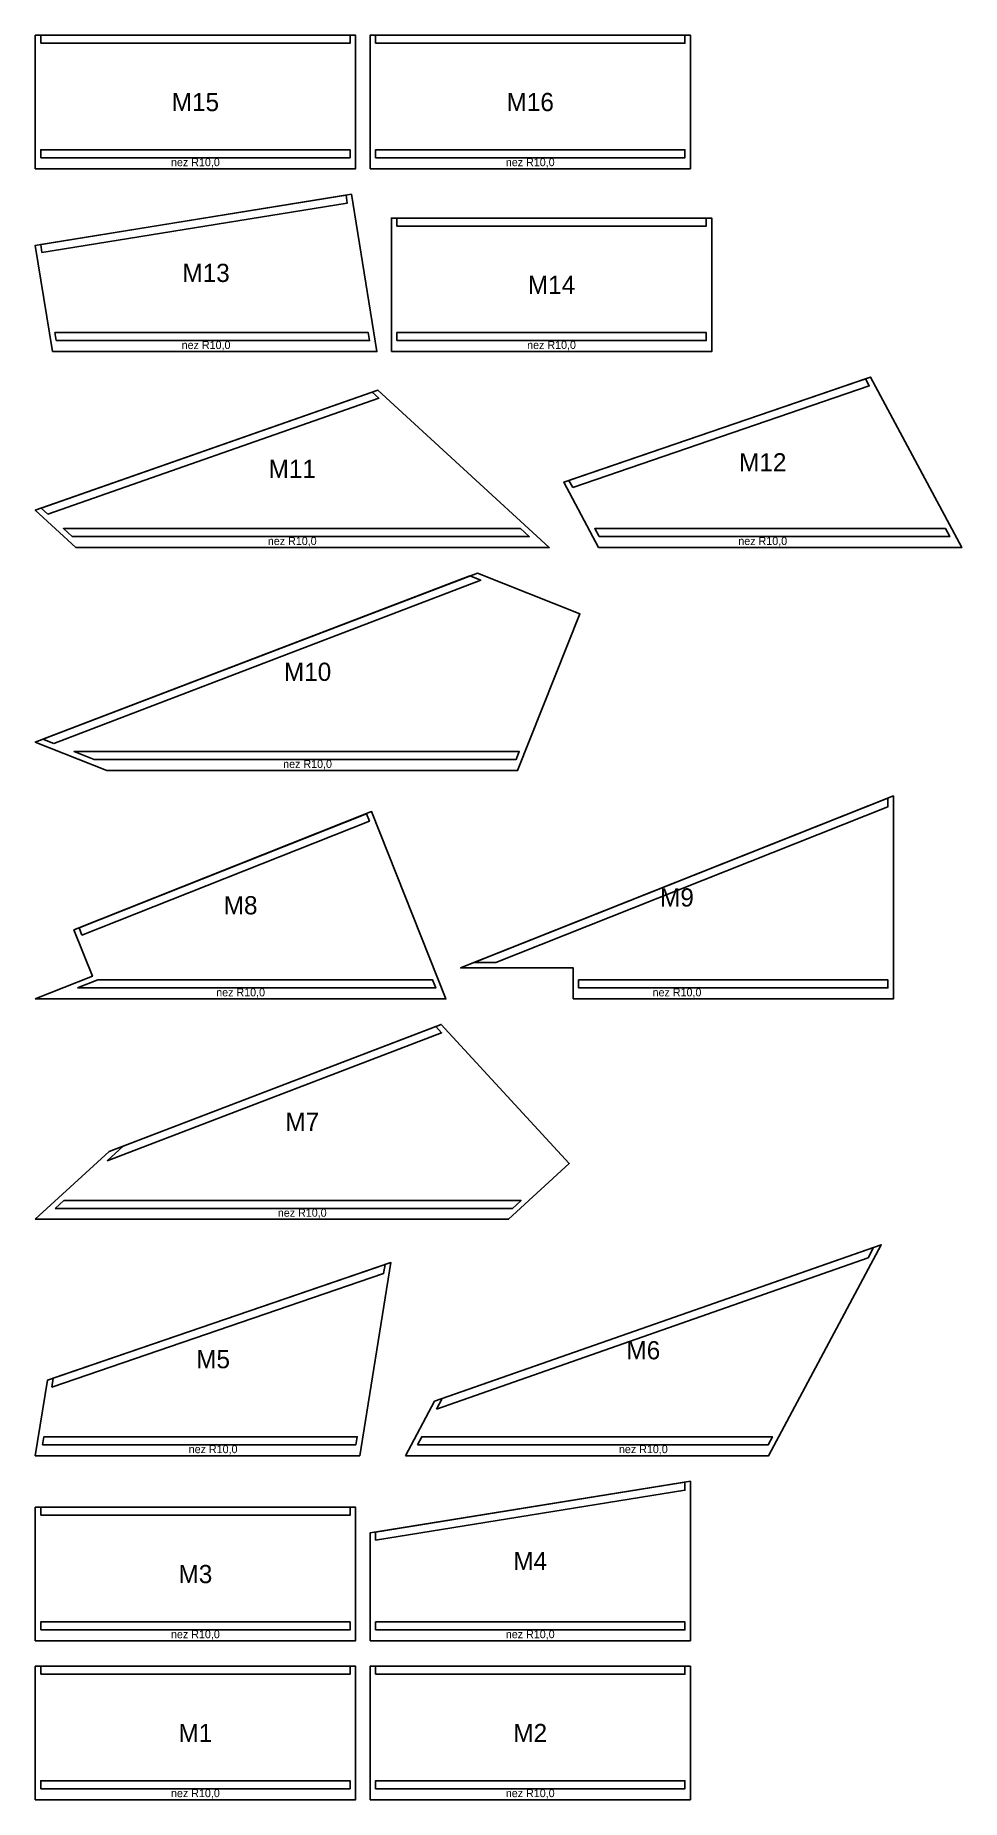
# Model space of a CAD drawing. Header units: millimetres. Extents: x 0 to 2546, y 0 to 4848.
import ezdxf
from ezdxf.enums import TextEntityAlignment as Align

# ---------------------------------------------------------------- set-up
doc = ezdxf.new("R2010")
doc.units = ezdxf.units.MM
for name, color, linetype in [('CM_DESSOUS', 4, 'CONTINUOUS'), ('CM_DESSUS', 5, 'CONTINUOUS'), ('DECOUPE', 7, 'CONTINUOUS'), ('TEXTE', 3, 'CONTINUOUS')]:
    doc.layers.add(name, color=color, linetype=linetype)

msp = doc.modelspace()

# ---------------------------------------------------------------- linework, layer by layer
at = {"layer": 'CM_DESSOUS'}
for points in [[(15, 4511.287), (865, 4511.287), (865, 4533.287), (15, 4533.287)], [(935, 4511.287), (1785, 4511.287), (1785, 4533.287), (935, 4533.287)], [(57.515, 4009.069), (918.55, 4009.069), (914.994, 4031.069), (53.958, 4031.069)], [(993.595, 4009.069), (1843.595, 4009.069), (1843.595, 4031.069), (993.595, 4031.069)], [(101.226, 3470.477), (1357.337, 3470.477), (1333.4, 3492.477), (77.289, 3492.477)], [(1549.003, 3470.477), (2512.631, 3470.477), (2500.882, 3492.477), (1537.253, 3492.477)], [(161.964, 2857.836), (1321.08, 2857.836), (1329.817, 2879.836), (106.568, 2879.836)], [(116.179, 2230.376), (1100.387, 2230.376), (1091.65, 2252.376), (171.574, 2252.376)], [(1493.086, 2230.376), (2343.086, 2230.376), (2343.086, 2252.376), (1493.086, 2252.376)], [(54.808, 1624.818), (1310.919, 1624.818), (1334.856, 1646.818), (78.745, 1646.818)], [(20.045, 975.204), (881.08, 975.204), (884.637, 997.204), (23.601, 997.204)], [(1050.234, 975.204), (2013.863, 975.204), (2025.612, 997.204), (1061.984, 997.204)], [(15, 466.699), (865, 466.699), (865, 488.699), (15, 488.699)], [(935, 466.699), (1785, 466.699), (1785, 488.699), (935, 488.699)], [(15, 30), (865, 30), (865, 52), (15, 52)], [(935, 30), (1785, 30), (1785, 52), (935, 52)]]:
    msp.add_lwpolyline(points, close=True, dxfattribs=at)
at = {"layer": 'CM_DESSUS'}
for points in [[(15, 4825.986), (865, 4825.986), (865, 4847.986), (15, 4847.986)], [(935, 4825.986), (1785, 4825.986), (1785, 4847.986), (935, 4847.986)], [(18.319, 4251.523), (857.424, 4387.176), (853.913, 4408.894), (14.808, 4273.241)], [(993.595, 4323.767), (1843.595, 4323.767), (1843.595, 4345.767), (993.595, 4345.767)], [(1477.017, 3605.263), (2291.523, 3884.484), (2281.024, 3904.141), (1466.519, 3624.921)], [(34.412, 3531.885), (943.835, 3850.521), (925.472, 3867.398), (16.049, 3548.763)], [(50.92, 2901.936), (1224.185, 3350.56), (1193.97, 3362.56), (20.705, 2913.936)], [(1265.815, 2300.376), (2343.086, 2728.207), (2343.086, 2751.878), (1206.211, 2300.376)], [(128.339, 2375.083), (918.32, 2688.818), (910.2, 2709.265), (120.219, 2395.529)], [(197.18, 1755.67), (1116.476, 2107.184), (1100.458, 2124.612), (241.065, 1796.004)], [(1102.711, 1073.462), (2288.165, 1488.811), (2303.481, 1517.488), (1118.027, 1102.14)], [(45.587, 1133.199), (957.14, 1445.688), (961.121, 1470.31), (49.567, 1157.82)], [(935, 713.08), (1785, 850.493), (1785, 872.779), (935, 735.365)], [(15, 781.397), (865, 781.397), (865, 803.397), (15, 803.397)], [(15, 344.699), (865, 344.699), (865, 366.699), (15, 366.699)], [(935, 344.699), (1785, 344.699), (1785, 366.699), (935, 366.699)]]:
    msp.add_lwpolyline(points, close=True, dxfattribs=at)
at = {"layer": 'DECOUPE'}
for points in [[(0, 4481.287), (0, 4847.986), (880, 4847.986), (880, 4481.287)], [(920, 4481.287), (920, 4795.986), (920, 4847.986), (1800, 4847.986), (1800, 4795.986), (1800, 4481.287)], [(47.17, 3979.069), (0, 4270.847), (868.721, 4411.287), (938.595, 3979.069)], [(978.595, 3979.069), (978.595, 4345.767), (1858.595, 4345.767), (1858.595, 3979.069)], [(1548.02, 3440.477), (1452.145, 3619.994), (2295.398, 3909.069), (2545.659, 3440.477)], [(111.701, 3440.477), (0, 3543.14), (941.521, 3873.021), (1412.145, 3440.477)], [(196.864, 2827.836), (0, 2906.019), (1214.675, 3370.477), (1496.38, 3258.6), (1325.305, 2827.836)], [(1478.086, 2200.376), (1478.086, 2285.376), (1168.441, 2285.376), (2358.086, 2757.836), (2358.086, 2200.376)], [(0, 2200.376), (156.845, 2262.666), (106.278, 2389.993), (924.141, 2714.801), (1128.441, 2200.376)], [(0, 1594.818), (203.106, 1781.489), (1115.533, 2130.376), (1467.035, 1747.929), (1300.445, 1594.818)], [(1017.207, 945.204), (1097.107, 1094.81), (2324.401, 1524.818), (2014.846, 945.204)], [(0, 945.204), (33.481, 1152.306), (977.207, 1475.824), (891.425, 945.204)], [(920, 436.699), (920, 732.94), (1800, 875.204), (1800, 436.699)], [(0, 436.699), (0, 803.397), (880, 803.397), (880, 436.699)], [(0, 0), (0, 366.699), (880, 366.699), (880, 0)], [(920, 0), (920, 366.699), (1800, 366.699), (1800, 0)]]:
    msp.add_lwpolyline(points, close=True, dxfattribs=at)

# ---------------------------------------------------------------- texts
at = {"layer": 'TEXTE'}
for s, height, p in [('M15', 50, (440, 4664.637)), ('M16', 50, (1360, 4664.637)), ('nez R10,0', 22, (440, 4499.287)), ('nez R10,0', 22, (1360, 4499.287)), ('M13', 50, (469.298, 4195.178)), ('M14', 50, (1418.595, 4162.418)), ('nez R10,0', 22, (469.298, 3997.069)), ('nez R10,0', 22, (1418.595, 3997.069)), ('M12', 50, (1998.902, 3674.773)), ('M11', 50, (706.073, 3656.749)), ('nez R10,0', 22, (706.073, 3458.477)), ('nez R10,0', 22, (1998.902, 3458.477)), ('M10', 50, (748.19, 3099.156)), ('nez R10,0', 22, (748.19, 2845.836)), ('M8', 50, (564.221, 2457.589)), ('M9', 50, (1763.264, 2479.106)), ('nez R10,0', 22, (564.221, 2218.376)), ('nez R10,0', 22, (1763.264, 2218.376)), ('M7', 50, (733.518, 1862.597)), ('nez R10,0', 22, (733.518, 1612.818)), ('M6', 50, (1670.804, 1235.011)), ('M5', 50, (488.603, 1210.514)), ('nez R10,0', 22, (488.603, 963.204)), ('nez R10,0', 22, (1670.804, 963.204)), ('M4', 50, (1360, 655.951)), ('M3', 50, (440, 620.048)), ('nez R10,0', 22, (440, 454.699)), ('nez R10,0', 22, (1360, 454.699)), ('M1', 50, (440, 183.349)), ('M2', 50, (1360, 183.349)), ('nez R10,0', 22, (440, 18)), ('nez R10,0', 22, (1360, 18))]:
    msp.add_text(s, height=height, dxfattribs=at).set_placement(p, align=Align.MIDDLE_CENTER)

doc.saveas('drawing.dxf')
